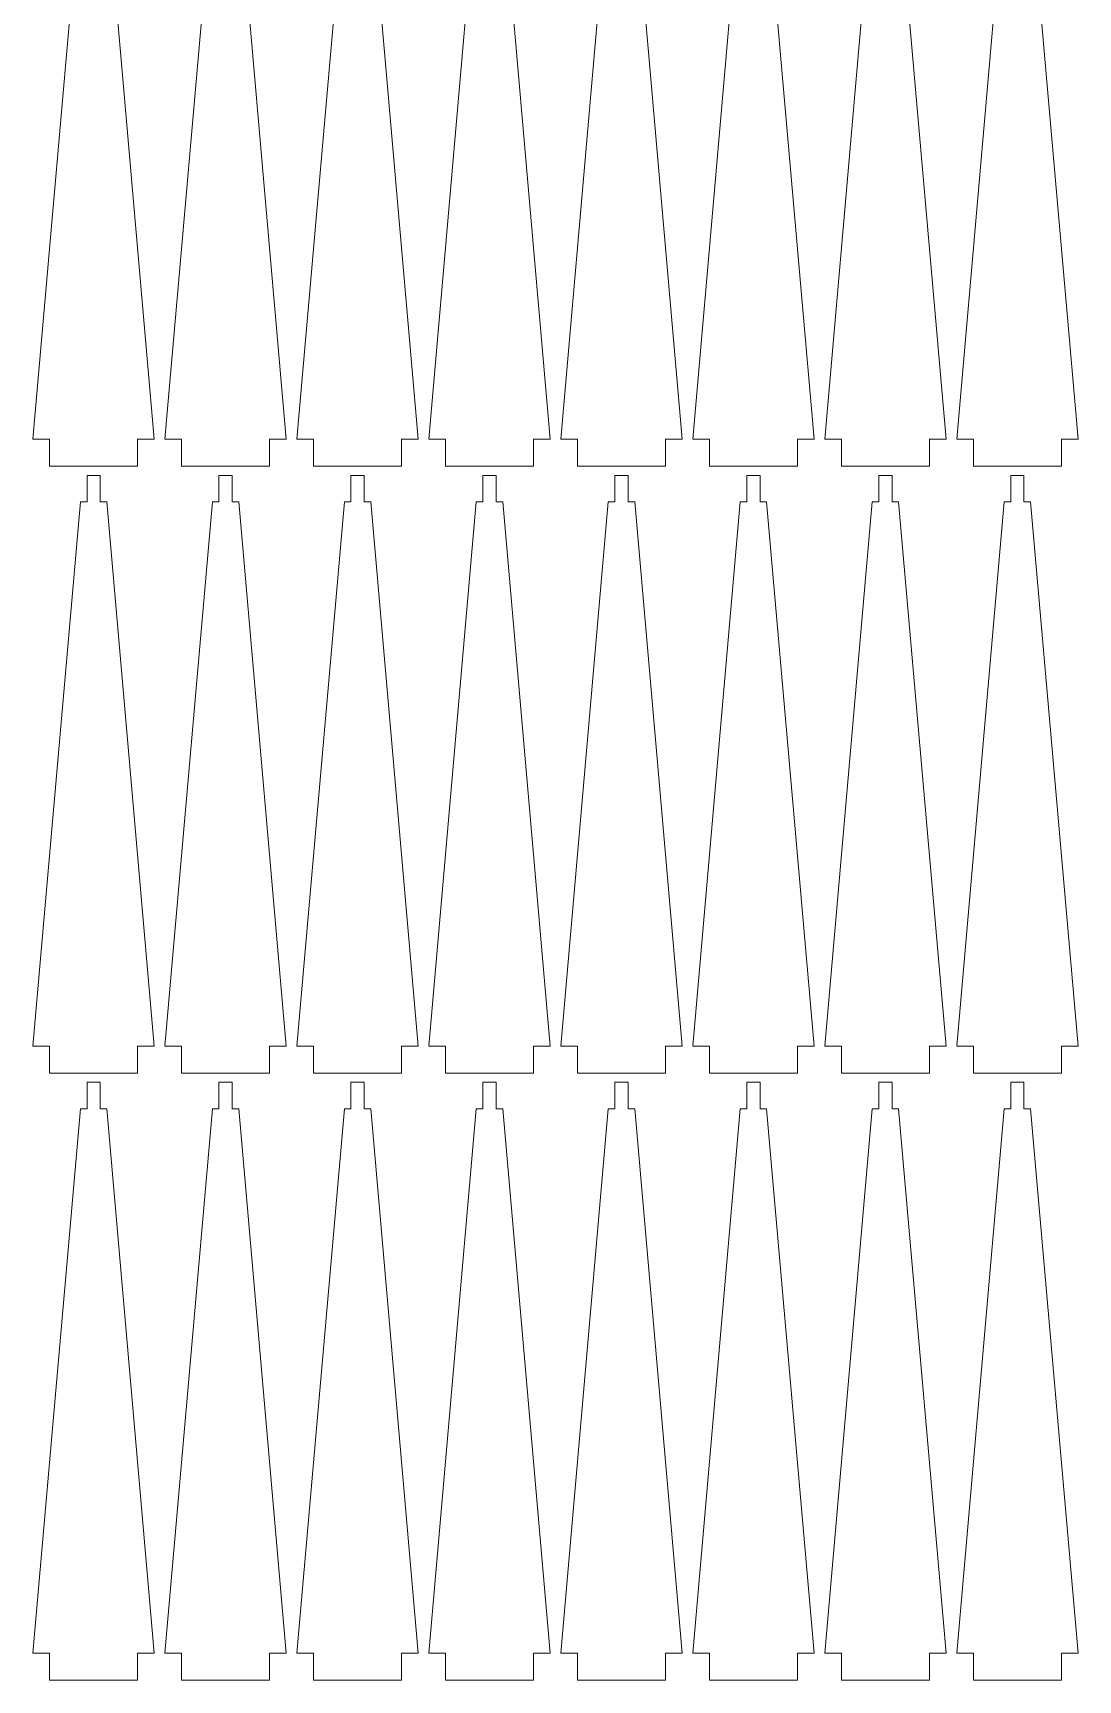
# Model space of a CAD drawing. Header units: centimetres. Extents: x -57 to 189, y -76 to 83.
# Drawn here: x -56.72 to -44.84, y 22.22 to 40.94 of the extents above; entities that cross this region are included whole.
import ezdxf

# ---------------------------------------------------------------- set-up
doc = ezdxf.new("R2010")
doc.units = ezdxf.units.CM
doc.header["$MEASUREMENT"] = 0
doc.layers.add('DEFAULT', color=7, linetype='Continuous')

msp = doc.modelspace()

# ---------------------------------------------------------------- linework, layer by layer
at = {"layer": 'DEFAULT', "color": 250, "lineweight": 9}
for points in [[(-55.87646, 42.51066), (-55.87646, 42.51066), (-55.33678, 36.32209), (-55.33678, 36.32209), (-55.33678, 36.32209), (-55.33678, 36.32209), (-55.52645, 36.32209), (-55.52645, 36.32209), (-55.52645, 36.32209), (-55.52645, 36.32209), (-55.52645, 36.01507), (-55.52645, 36.01507), (-55.52645, 36.01507), (-55.52645, 36.01507), (-56.02646, 36.01507), (-56.02646, 36.01507), (-56.02646, 36.01507), (-56.02646, 36.01507), (-56.52647, 36.01507), (-56.52647, 36.01507), (-56.52647, 36.01507), (-56.52647, 36.01507), (-56.52647, 36.32209), (-56.52647, 36.32209), (-56.52647, 36.32209), (-56.52647, 36.32209), (-56.71614, 36.32209), (-56.71614, 36.32209), (-56.71614, 36.32209), (-56.71614, 36.32209), (-56.17647, 42.51066), (-56.17647, 42.51066), (-56.17647, 42.51066), (-56.17647, 42.51066), (-56.10148, 42.51066), (-56.10148, 42.51066), (-56.10148, 42.51066), (-56.10148, 42.51066), (-56.10148, 42.81066), (-56.10148, 42.81066), (-56.10148, 42.81066), (-56.10148, 42.81066), (-55.95148, 42.81066), (-55.95148, 42.81066), (-55.95148, 42.81066), (-55.95148, 42.81066), (-55.95148, 42.51066), (-55.95148, 42.51066), (-55.95148, 42.51066), (-55.95148, 42.51066), (-55.87646, 42.51066), (-55.87646, 42.51066)], [(-54.37646, 42.51066), (-54.37646, 42.51066), (-53.83678, 36.32209), (-53.83678, 36.32209), (-53.83678, 36.32209), (-53.83678, 36.32209), (-54.02645, 36.32209), (-54.02645, 36.32209), (-54.02645, 36.32209), (-54.02645, 36.32209), (-54.02645, 36.01507), (-54.02645, 36.01507), (-54.02645, 36.01507), (-54.02645, 36.01507), (-54.52646, 36.01507), (-54.52646, 36.01507), (-54.52646, 36.01507), (-54.52646, 36.01507), (-55.02647, 36.01507), (-55.02647, 36.01507), (-55.02647, 36.01507), (-55.02647, 36.01507), (-55.02647, 36.32209), (-55.02647, 36.32209), (-55.02647, 36.32209), (-55.02647, 36.32209), (-55.21614, 36.32209), (-55.21614, 36.32209), (-55.21614, 36.32209), (-55.21614, 36.32209), (-54.67647, 42.51066), (-54.67647, 42.51066), (-54.67647, 42.51066), (-54.67647, 42.51066), (-54.60148, 42.51066), (-54.60148, 42.51066), (-54.60148, 42.51066), (-54.60148, 42.51066), (-54.60148, 42.81066), (-54.60148, 42.81066), (-54.60148, 42.81066), (-54.60148, 42.81066), (-54.45148, 42.81066), (-54.45148, 42.81066), (-54.45148, 42.81066), (-54.45148, 42.81066), (-54.45148, 42.51066), (-54.45148, 42.51066), (-54.45148, 42.51066), (-54.45148, 42.51066), (-54.37646, 42.51066), (-54.37646, 42.51066)], [(-52.87646, 42.51066), (-52.87646, 42.51066), (-52.33678, 36.32209), (-52.33678, 36.32209), (-52.33678, 36.32209), (-52.33678, 36.32209), (-52.52645, 36.32209), (-52.52645, 36.32209), (-52.52645, 36.32209), (-52.52645, 36.32209), (-52.52645, 36.01507), (-52.52645, 36.01507), (-52.52645, 36.01507), (-52.52645, 36.01507), (-53.02646, 36.01507), (-53.02646, 36.01507), (-53.02646, 36.01507), (-53.02646, 36.01507), (-53.52647, 36.01507), (-53.52647, 36.01507), (-53.52647, 36.01507), (-53.52647, 36.01507), (-53.52647, 36.32209), (-53.52647, 36.32209), (-53.52647, 36.32209), (-53.52647, 36.32209), (-53.71614, 36.32209), (-53.71614, 36.32209), (-53.71614, 36.32209), (-53.71614, 36.32209), (-53.17647, 42.51066), (-53.17647, 42.51066), (-53.17647, 42.51066), (-53.17647, 42.51066), (-53.10148, 42.51066), (-53.10148, 42.51066), (-53.10148, 42.51066), (-53.10148, 42.51066), (-53.10148, 42.81066), (-53.10148, 42.81066), (-53.10148, 42.81066), (-53.10148, 42.81066), (-52.95148, 42.81066), (-52.95148, 42.81066), (-52.95148, 42.81066), (-52.95148, 42.81066), (-52.95148, 42.51066), (-52.95148, 42.51066), (-52.95148, 42.51066), (-52.95148, 42.51066), (-52.87646, 42.51066), (-52.87646, 42.51066)], [(-51.37646, 42.51066), (-51.37646, 42.51066), (-50.83678, 36.32209), (-50.83678, 36.32209), (-50.83678, 36.32209), (-50.83678, 36.32209), (-51.02645, 36.32209), (-51.02645, 36.32209), (-51.02645, 36.32209), (-51.02645, 36.32209), (-51.02645, 36.01507), (-51.02645, 36.01507), (-51.02645, 36.01507), (-51.02645, 36.01507), (-51.52646, 36.01507), (-51.52646, 36.01507), (-51.52646, 36.01507), (-51.52646, 36.01507), (-52.02647, 36.01507), (-52.02647, 36.01507), (-52.02647, 36.01507), (-52.02647, 36.01507), (-52.02647, 36.32209), (-52.02647, 36.32209), (-52.02647, 36.32209), (-52.02647, 36.32209), (-52.21614, 36.32209), (-52.21614, 36.32209), (-52.21614, 36.32209), (-52.21614, 36.32209), (-51.67647, 42.51066), (-51.67647, 42.51066), (-51.67647, 42.51066), (-51.67647, 42.51066), (-51.60148, 42.51066), (-51.60148, 42.51066), (-51.60148, 42.51066), (-51.60148, 42.51066), (-51.60148, 42.81066), (-51.60148, 42.81066), (-51.60148, 42.81066), (-51.60148, 42.81066), (-51.45148, 42.81066), (-51.45148, 42.81066), (-51.45148, 42.81066), (-51.45148, 42.81066), (-51.45148, 42.51066), (-51.45148, 42.51066), (-51.45148, 42.51066), (-51.45148, 42.51066), (-51.37646, 42.51066), (-51.37646, 42.51066)], [(-49.87646, 42.51066), (-49.87646, 42.51066), (-49.33678, 36.32209), (-49.33678, 36.32209), (-49.33678, 36.32209), (-49.33678, 36.32209), (-49.52645, 36.32209), (-49.52645, 36.32209), (-49.52645, 36.32209), (-49.52645, 36.32209), (-49.52645, 36.01507), (-49.52645, 36.01507), (-49.52645, 36.01507), (-49.52645, 36.01507), (-50.02646, 36.01507), (-50.02646, 36.01507), (-50.02646, 36.01507), (-50.02646, 36.01507), (-50.52647, 36.01507), (-50.52647, 36.01507), (-50.52647, 36.01507), (-50.52647, 36.01507), (-50.52647, 36.32209), (-50.52647, 36.32209), (-50.52647, 36.32209), (-50.52647, 36.32209), (-50.71614, 36.32209), (-50.71614, 36.32209), (-50.71614, 36.32209), (-50.71614, 36.32209), (-50.17647, 42.51066), (-50.17647, 42.51066), (-50.17647, 42.51066), (-50.17647, 42.51066), (-50.10148, 42.51066), (-50.10148, 42.51066), (-50.10148, 42.51066), (-50.10148, 42.51066), (-50.10148, 42.81066), (-50.10148, 42.81066), (-50.10148, 42.81066), (-50.10148, 42.81066), (-49.95148, 42.81066), (-49.95148, 42.81066), (-49.95148, 42.81066), (-49.95148, 42.81066), (-49.95148, 42.51066), (-49.95148, 42.51066), (-49.95148, 42.51066), (-49.95148, 42.51066), (-49.87646, 42.51066), (-49.87646, 42.51066)], [(-48.37646, 42.51066), (-48.37646, 42.51066), (-47.83678, 36.32209), (-47.83678, 36.32209), (-47.83678, 36.32209), (-47.83678, 36.32209), (-48.02645, 36.32209), (-48.02645, 36.32209), (-48.02645, 36.32209), (-48.02645, 36.32209), (-48.02645, 36.01507), (-48.02645, 36.01507), (-48.02645, 36.01507), (-48.02645, 36.01507), (-48.52646, 36.01507), (-48.52646, 36.01507), (-48.52646, 36.01507), (-48.52646, 36.01507), (-49.02647, 36.01507), (-49.02647, 36.01507), (-49.02647, 36.01507), (-49.02647, 36.01507), (-49.02647, 36.32209), (-49.02647, 36.32209), (-49.02647, 36.32209), (-49.02647, 36.32209), (-49.21614, 36.32209), (-49.21614, 36.32209), (-49.21614, 36.32209), (-49.21614, 36.32209), (-48.67647, 42.51066), (-48.67647, 42.51066), (-48.67647, 42.51066), (-48.67647, 42.51066), (-48.60148, 42.51066), (-48.60148, 42.51066), (-48.60148, 42.51066), (-48.60148, 42.51066), (-48.60148, 42.81066), (-48.60148, 42.81066), (-48.60148, 42.81066), (-48.60148, 42.81066), (-48.45148, 42.81066), (-48.45148, 42.81066), (-48.45148, 42.81066), (-48.45148, 42.81066), (-48.45148, 42.51066), (-48.45148, 42.51066), (-48.45148, 42.51066), (-48.45148, 42.51066), (-48.37646, 42.51066), (-48.37646, 42.51066)], [(-46.87646, 42.51066), (-46.87646, 42.51066), (-46.33678, 36.32209), (-46.33678, 36.32209), (-46.33678, 36.32209), (-46.33678, 36.32209), (-46.52645, 36.32209), (-46.52645, 36.32209), (-46.52645, 36.32209), (-46.52645, 36.32209), (-46.52645, 36.01507), (-46.52645, 36.01507), (-46.52645, 36.01507), (-46.52645, 36.01507), (-47.02646, 36.01507), (-47.02646, 36.01507), (-47.02646, 36.01507), (-47.02646, 36.01507), (-47.52647, 36.01507), (-47.52647, 36.01507), (-47.52647, 36.01507), (-47.52647, 36.01507), (-47.52647, 36.32209), (-47.52647, 36.32209), (-47.52647, 36.32209), (-47.52647, 36.32209), (-47.71614, 36.32209), (-47.71614, 36.32209), (-47.71614, 36.32209), (-47.71614, 36.32209), (-47.17647, 42.51066), (-47.17647, 42.51066), (-47.17647, 42.51066), (-47.17647, 42.51066), (-47.10148, 42.51066), (-47.10148, 42.51066), (-47.10148, 42.51066), (-47.10148, 42.51066), (-47.10148, 42.81066), (-47.10148, 42.81066), (-47.10148, 42.81066), (-47.10148, 42.81066), (-46.95148, 42.81066), (-46.95148, 42.81066), (-46.95148, 42.81066), (-46.95148, 42.81066), (-46.95148, 42.51066), (-46.95148, 42.51066), (-46.95148, 42.51066), (-46.95148, 42.51066), (-46.87646, 42.51066), (-46.87646, 42.51066)], [(-45.37646, 42.51066), (-45.37646, 42.51066), (-44.83678, 36.32209), (-44.83678, 36.32209), (-44.83678, 36.32209), (-44.83678, 36.32209), (-45.02645, 36.32209), (-45.02645, 36.32209), (-45.02645, 36.32209), (-45.02645, 36.32209), (-45.02645, 36.01507), (-45.02645, 36.01507), (-45.02645, 36.01507), (-45.02645, 36.01507), (-45.52646, 36.01507), (-45.52646, 36.01507), (-45.52646, 36.01507), (-45.52646, 36.01507), (-46.02647, 36.01507), (-46.02647, 36.01507), (-46.02647, 36.01507), (-46.02647, 36.01507), (-46.02647, 36.32209), (-46.02647, 36.32209), (-46.02647, 36.32209), (-46.02647, 36.32209), (-46.21614, 36.32209), (-46.21614, 36.32209), (-46.21614, 36.32209), (-46.21614, 36.32209), (-45.67647, 42.51066), (-45.67647, 42.51066), (-45.67647, 42.51066), (-45.67647, 42.51066), (-45.60148, 42.51066), (-45.60148, 42.51066), (-45.60148, 42.51066), (-45.60148, 42.51066), (-45.60148, 42.81066), (-45.60148, 42.81066), (-45.60148, 42.81066), (-45.60148, 42.81066), (-45.45148, 42.81066), (-45.45148, 42.81066), (-45.45148, 42.81066), (-45.45148, 42.81066), (-45.45148, 42.51066), (-45.45148, 42.51066), (-45.45148, 42.51066), (-45.45148, 42.51066), (-45.37646, 42.51066), (-45.37646, 42.51066)], [(-55.87646, 35.61066), (-55.87646, 35.61066), (-55.33678, 29.42209), (-55.33678, 29.42209), (-55.33678, 29.42209), (-55.33678, 29.42209), (-55.52645, 29.42209), (-55.52645, 29.42209), (-55.52645, 29.42209), (-55.52645, 29.42209), (-55.52645, 29.11507), (-55.52645, 29.11507), (-55.52645, 29.11507), (-55.52645, 29.11507), (-56.02646, 29.11507), (-56.02646, 29.11507), (-56.02646, 29.11507), (-56.02646, 29.11507), (-56.52647, 29.11507), (-56.52647, 29.11507), (-56.52647, 29.11507), (-56.52647, 29.11507), (-56.52647, 29.42209), (-56.52647, 29.42209), (-56.52647, 29.42209), (-56.52647, 29.42209), (-56.71614, 29.42209), (-56.71614, 29.42209), (-56.71614, 29.42209), (-56.71614, 29.42209), (-56.17647, 35.61066), (-56.17647, 35.61066), (-56.17647, 35.61066), (-56.17647, 35.61066), (-56.10148, 35.61066), (-56.10148, 35.61066), (-56.10148, 35.61066), (-56.10148, 35.61066), (-56.10148, 35.91066), (-56.10148, 35.91066), (-56.10148, 35.91066), (-56.10148, 35.91066), (-55.95148, 35.91066), (-55.95148, 35.91066), (-55.95148, 35.91066), (-55.95148, 35.91066), (-55.95148, 35.61066), (-55.95148, 35.61066), (-55.95148, 35.61066), (-55.95148, 35.61066), (-55.87646, 35.61066), (-55.87646, 35.61066)], [(-54.37646, 35.61066), (-54.37646, 35.61066), (-53.83678, 29.42209), (-53.83678, 29.42209), (-53.83678, 29.42209), (-53.83678, 29.42209), (-54.02645, 29.42209), (-54.02645, 29.42209), (-54.02645, 29.42209), (-54.02645, 29.42209), (-54.02645, 29.11507), (-54.02645, 29.11507), (-54.02645, 29.11507), (-54.02645, 29.11507), (-54.52646, 29.11507), (-54.52646, 29.11507), (-54.52646, 29.11507), (-54.52646, 29.11507), (-55.02647, 29.11507), (-55.02647, 29.11507), (-55.02647, 29.11507), (-55.02647, 29.11507), (-55.02647, 29.42209), (-55.02647, 29.42209), (-55.02647, 29.42209), (-55.02647, 29.42209), (-55.21614, 29.42209), (-55.21614, 29.42209), (-55.21614, 29.42209), (-55.21614, 29.42209), (-54.67647, 35.61066), (-54.67647, 35.61066), (-54.67647, 35.61066), (-54.67647, 35.61066), (-54.60148, 35.61066), (-54.60148, 35.61066), (-54.60148, 35.61066), (-54.60148, 35.61066), (-54.60148, 35.91066), (-54.60148, 35.91066), (-54.60148, 35.91066), (-54.60148, 35.91066), (-54.45148, 35.91066), (-54.45148, 35.91066), (-54.45148, 35.91066), (-54.45148, 35.91066), (-54.45148, 35.61066), (-54.45148, 35.61066), (-54.45148, 35.61066), (-54.45148, 35.61066), (-54.37646, 35.61066), (-54.37646, 35.61066)], [(-52.87646, 35.61066), (-52.87646, 35.61066), (-52.33678, 29.42209), (-52.33678, 29.42209), (-52.33678, 29.42209), (-52.33678, 29.42209), (-52.52645, 29.42209), (-52.52645, 29.42209), (-52.52645, 29.42209), (-52.52645, 29.42209), (-52.52645, 29.11507), (-52.52645, 29.11507), (-52.52645, 29.11507), (-52.52645, 29.11507), (-53.02646, 29.11507), (-53.02646, 29.11507), (-53.02646, 29.11507), (-53.02646, 29.11507), (-53.52647, 29.11507), (-53.52647, 29.11507), (-53.52647, 29.11507), (-53.52647, 29.11507), (-53.52647, 29.42209), (-53.52647, 29.42209), (-53.52647, 29.42209), (-53.52647, 29.42209), (-53.71614, 29.42209), (-53.71614, 29.42209), (-53.71614, 29.42209), (-53.71614, 29.42209), (-53.17647, 35.61066), (-53.17647, 35.61066), (-53.17647, 35.61066), (-53.17647, 35.61066), (-53.10148, 35.61066), (-53.10148, 35.61066), (-53.10148, 35.61066), (-53.10148, 35.61066), (-53.10148, 35.91066), (-53.10148, 35.91066), (-53.10148, 35.91066), (-53.10148, 35.91066), (-52.95148, 35.91066), (-52.95148, 35.91066), (-52.95148, 35.91066), (-52.95148, 35.91066), (-52.95148, 35.61066), (-52.95148, 35.61066), (-52.95148, 35.61066), (-52.95148, 35.61066), (-52.87646, 35.61066), (-52.87646, 35.61066)], [(-51.37646, 35.61066), (-51.37646, 35.61066), (-50.83678, 29.42209), (-50.83678, 29.42209), (-50.83678, 29.42209), (-50.83678, 29.42209), (-51.02645, 29.42209), (-51.02645, 29.42209), (-51.02645, 29.42209), (-51.02645, 29.42209), (-51.02645, 29.11507), (-51.02645, 29.11507), (-51.02645, 29.11507), (-51.02645, 29.11507), (-51.52646, 29.11507), (-51.52646, 29.11507), (-51.52646, 29.11507), (-51.52646, 29.11507), (-52.02647, 29.11507), (-52.02647, 29.11507), (-52.02647, 29.11507), (-52.02647, 29.11507), (-52.02647, 29.42209), (-52.02647, 29.42209), (-52.02647, 29.42209), (-52.02647, 29.42209), (-52.21614, 29.42209), (-52.21614, 29.42209), (-52.21614, 29.42209), (-52.21614, 29.42209), (-51.67647, 35.61066), (-51.67647, 35.61066), (-51.67647, 35.61066), (-51.67647, 35.61066), (-51.60148, 35.61066), (-51.60148, 35.61066), (-51.60148, 35.61066), (-51.60148, 35.61066), (-51.60148, 35.91066), (-51.60148, 35.91066), (-51.60148, 35.91066), (-51.60148, 35.91066), (-51.45148, 35.91066), (-51.45148, 35.91066), (-51.45148, 35.91066), (-51.45148, 35.91066), (-51.45148, 35.61066), (-51.45148, 35.61066), (-51.45148, 35.61066), (-51.45148, 35.61066), (-51.37646, 35.61066), (-51.37646, 35.61066)], [(-49.87646, 35.61066), (-49.87646, 35.61066), (-49.33678, 29.42209), (-49.33678, 29.42209), (-49.33678, 29.42209), (-49.33678, 29.42209), (-49.52645, 29.42209), (-49.52645, 29.42209), (-49.52645, 29.42209), (-49.52645, 29.42209), (-49.52645, 29.11507), (-49.52645, 29.11507), (-49.52645, 29.11507), (-49.52645, 29.11507), (-50.02646, 29.11507), (-50.02646, 29.11507), (-50.02646, 29.11507), (-50.02646, 29.11507), (-50.52647, 29.11507), (-50.52647, 29.11507), (-50.52647, 29.11507), (-50.52647, 29.11507), (-50.52647, 29.42209), (-50.52647, 29.42209), (-50.52647, 29.42209), (-50.52647, 29.42209), (-50.71614, 29.42209), (-50.71614, 29.42209), (-50.71614, 29.42209), (-50.71614, 29.42209), (-50.17647, 35.61066), (-50.17647, 35.61066), (-50.17647, 35.61066), (-50.17647, 35.61066), (-50.10148, 35.61066), (-50.10148, 35.61066), (-50.10148, 35.61066), (-50.10148, 35.61066), (-50.10148, 35.91066), (-50.10148, 35.91066), (-50.10148, 35.91066), (-50.10148, 35.91066), (-49.95148, 35.91066), (-49.95148, 35.91066), (-49.95148, 35.91066), (-49.95148, 35.91066), (-49.95148, 35.61066), (-49.95148, 35.61066), (-49.95148, 35.61066), (-49.95148, 35.61066), (-49.87646, 35.61066), (-49.87646, 35.61066)], [(-48.37646, 35.61066), (-48.37646, 35.61066), (-47.83678, 29.42209), (-47.83678, 29.42209), (-47.83678, 29.42209), (-47.83678, 29.42209), (-48.02645, 29.42209), (-48.02645, 29.42209), (-48.02645, 29.42209), (-48.02645, 29.42209), (-48.02645, 29.11507), (-48.02645, 29.11507), (-48.02645, 29.11507), (-48.02645, 29.11507), (-48.52646, 29.11507), (-48.52646, 29.11507), (-48.52646, 29.11507), (-48.52646, 29.11507), (-49.02647, 29.11507), (-49.02647, 29.11507), (-49.02647, 29.11507), (-49.02647, 29.11507), (-49.02647, 29.42209), (-49.02647, 29.42209), (-49.02647, 29.42209), (-49.02647, 29.42209), (-49.21614, 29.42209), (-49.21614, 29.42209), (-49.21614, 29.42209), (-49.21614, 29.42209), (-48.67647, 35.61066), (-48.67647, 35.61066), (-48.67647, 35.61066), (-48.67647, 35.61066), (-48.60148, 35.61066), (-48.60148, 35.61066), (-48.60148, 35.61066), (-48.60148, 35.61066), (-48.60148, 35.91066), (-48.60148, 35.91066), (-48.60148, 35.91066), (-48.60148, 35.91066), (-48.45148, 35.91066), (-48.45148, 35.91066), (-48.45148, 35.91066), (-48.45148, 35.91066), (-48.45148, 35.61066), (-48.45148, 35.61066), (-48.45148, 35.61066), (-48.45148, 35.61066), (-48.37646, 35.61066), (-48.37646, 35.61066)], [(-46.87646, 35.61066), (-46.87646, 35.61066), (-46.33678, 29.42209), (-46.33678, 29.42209), (-46.33678, 29.42209), (-46.33678, 29.42209), (-46.52645, 29.42209), (-46.52645, 29.42209), (-46.52645, 29.42209), (-46.52645, 29.42209), (-46.52645, 29.11507), (-46.52645, 29.11507), (-46.52645, 29.11507), (-46.52645, 29.11507), (-47.02646, 29.11507), (-47.02646, 29.11507), (-47.02646, 29.11507), (-47.02646, 29.11507), (-47.52647, 29.11507), (-47.52647, 29.11507), (-47.52647, 29.11507), (-47.52647, 29.11507), (-47.52647, 29.42209), (-47.52647, 29.42209), (-47.52647, 29.42209), (-47.52647, 29.42209), (-47.71614, 29.42209), (-47.71614, 29.42209), (-47.71614, 29.42209), (-47.71614, 29.42209), (-47.17647, 35.61066), (-47.17647, 35.61066), (-47.17647, 35.61066), (-47.17647, 35.61066), (-47.10148, 35.61066), (-47.10148, 35.61066), (-47.10148, 35.61066), (-47.10148, 35.61066), (-47.10148, 35.91066), (-47.10148, 35.91066), (-47.10148, 35.91066), (-47.10148, 35.91066), (-46.95148, 35.91066), (-46.95148, 35.91066), (-46.95148, 35.91066), (-46.95148, 35.91066), (-46.95148, 35.61066), (-46.95148, 35.61066), (-46.95148, 35.61066), (-46.95148, 35.61066), (-46.87646, 35.61066), (-46.87646, 35.61066)], [(-45.37646, 35.61066), (-45.37646, 35.61066), (-44.83678, 29.42209), (-44.83678, 29.42209), (-44.83678, 29.42209), (-44.83678, 29.42209), (-45.02645, 29.42209), (-45.02645, 29.42209), (-45.02645, 29.42209), (-45.02645, 29.42209), (-45.02645, 29.11507), (-45.02645, 29.11507), (-45.02645, 29.11507), (-45.02645, 29.11507), (-45.52646, 29.11507), (-45.52646, 29.11507), (-45.52646, 29.11507), (-45.52646, 29.11507), (-46.02647, 29.11507), (-46.02647, 29.11507), (-46.02647, 29.11507), (-46.02647, 29.11507), (-46.02647, 29.42209), (-46.02647, 29.42209), (-46.02647, 29.42209), (-46.02647, 29.42209), (-46.21614, 29.42209), (-46.21614, 29.42209), (-46.21614, 29.42209), (-46.21614, 29.42209), (-45.67647, 35.61066), (-45.67647, 35.61066), (-45.67647, 35.61066), (-45.67647, 35.61066), (-45.60148, 35.61066), (-45.60148, 35.61066), (-45.60148, 35.61066), (-45.60148, 35.61066), (-45.60148, 35.91066), (-45.60148, 35.91066), (-45.60148, 35.91066), (-45.60148, 35.91066), (-45.45148, 35.91066), (-45.45148, 35.91066), (-45.45148, 35.91066), (-45.45148, 35.91066), (-45.45148, 35.61066), (-45.45148, 35.61066), (-45.45148, 35.61066), (-45.45148, 35.61066), (-45.37646, 35.61066), (-45.37646, 35.61066)], [(-55.87646, 28.71066), (-55.87646, 28.71066), (-55.33678, 22.52209), (-55.33678, 22.52209), (-55.33678, 22.52209), (-55.33678, 22.52209), (-55.52645, 22.52209), (-55.52645, 22.52209), (-55.52645, 22.52209), (-55.52645, 22.52209), (-55.52645, 22.21507), (-55.52645, 22.21507), (-55.52645, 22.21507), (-55.52645, 22.21507), (-56.02646, 22.21507), (-56.02646, 22.21507), (-56.02646, 22.21507), (-56.02646, 22.21507), (-56.52647, 22.21507), (-56.52647, 22.21507), (-56.52647, 22.21507), (-56.52647, 22.21507), (-56.52647, 22.52209), (-56.52647, 22.52209), (-56.52647, 22.52209), (-56.52647, 22.52209), (-56.71614, 22.52209), (-56.71614, 22.52209), (-56.71614, 22.52209), (-56.71614, 22.52209), (-56.17647, 28.71066), (-56.17647, 28.71066), (-56.17647, 28.71066), (-56.17647, 28.71066), (-56.10148, 28.71066), (-56.10148, 28.71066), (-56.10148, 28.71066), (-56.10148, 28.71066), (-56.10148, 29.01066), (-56.10148, 29.01066), (-56.10148, 29.01066), (-56.10148, 29.01066), (-55.95148, 29.01066), (-55.95148, 29.01066), (-55.95148, 29.01066), (-55.95148, 29.01066), (-55.95148, 28.71066), (-55.95148, 28.71066), (-55.95148, 28.71066), (-55.95148, 28.71066), (-55.87646, 28.71066), (-55.87646, 28.71066)], [(-54.37646, 28.71066), (-54.37646, 28.71066), (-53.83678, 22.52209), (-53.83678, 22.52209), (-53.83678, 22.52209), (-53.83678, 22.52209), (-54.02645, 22.52209), (-54.02645, 22.52209), (-54.02645, 22.52209), (-54.02645, 22.52209), (-54.02645, 22.21507), (-54.02645, 22.21507), (-54.02645, 22.21507), (-54.02645, 22.21507), (-54.52646, 22.21507), (-54.52646, 22.21507), (-54.52646, 22.21507), (-54.52646, 22.21507), (-55.02647, 22.21507), (-55.02647, 22.21507), (-55.02647, 22.21507), (-55.02647, 22.21507), (-55.02647, 22.52209), (-55.02647, 22.52209), (-55.02647, 22.52209), (-55.02647, 22.52209), (-55.21614, 22.52209), (-55.21614, 22.52209), (-55.21614, 22.52209), (-55.21614, 22.52209), (-54.67647, 28.71066), (-54.67647, 28.71066), (-54.67647, 28.71066), (-54.67647, 28.71066), (-54.60148, 28.71066), (-54.60148, 28.71066), (-54.60148, 28.71066), (-54.60148, 28.71066), (-54.60148, 29.01066), (-54.60148, 29.01066), (-54.60148, 29.01066), (-54.60148, 29.01066), (-54.45148, 29.01066), (-54.45148, 29.01066), (-54.45148, 29.01066), (-54.45148, 29.01066), (-54.45148, 28.71066), (-54.45148, 28.71066), (-54.45148, 28.71066), (-54.45148, 28.71066), (-54.37646, 28.71066), (-54.37646, 28.71066)], [(-52.87646, 28.71066), (-52.87646, 28.71066), (-52.33678, 22.52209), (-52.33678, 22.52209), (-52.33678, 22.52209), (-52.33678, 22.52209), (-52.52645, 22.52209), (-52.52645, 22.52209), (-52.52645, 22.52209), (-52.52645, 22.52209), (-52.52645, 22.21507), (-52.52645, 22.21507), (-52.52645, 22.21507), (-52.52645, 22.21507), (-53.02646, 22.21507), (-53.02646, 22.21507), (-53.02646, 22.21507), (-53.02646, 22.21507), (-53.52647, 22.21507), (-53.52647, 22.21507), (-53.52647, 22.21507), (-53.52647, 22.21507), (-53.52647, 22.52209), (-53.52647, 22.52209), (-53.52647, 22.52209), (-53.52647, 22.52209), (-53.71614, 22.52209), (-53.71614, 22.52209), (-53.71614, 22.52209), (-53.71614, 22.52209), (-53.17647, 28.71066), (-53.17647, 28.71066), (-53.17647, 28.71066), (-53.17647, 28.71066), (-53.10148, 28.71066), (-53.10148, 28.71066), (-53.10148, 28.71066), (-53.10148, 28.71066), (-53.10148, 29.01066), (-53.10148, 29.01066), (-53.10148, 29.01066), (-53.10148, 29.01066), (-52.95148, 29.01066), (-52.95148, 29.01066), (-52.95148, 29.01066), (-52.95148, 29.01066), (-52.95148, 28.71066), (-52.95148, 28.71066), (-52.95148, 28.71066), (-52.95148, 28.71066), (-52.87646, 28.71066), (-52.87646, 28.71066)], [(-51.37646, 28.71066), (-51.37646, 28.71066), (-50.83678, 22.52209), (-50.83678, 22.52209), (-50.83678, 22.52209), (-50.83678, 22.52209), (-51.02645, 22.52209), (-51.02645, 22.52209), (-51.02645, 22.52209), (-51.02645, 22.52209), (-51.02645, 22.21507), (-51.02645, 22.21507), (-51.02645, 22.21507), (-51.02645, 22.21507), (-51.52646, 22.21507), (-51.52646, 22.21507), (-51.52646, 22.21507), (-51.52646, 22.21507), (-52.02647, 22.21507), (-52.02647, 22.21507), (-52.02647, 22.21507), (-52.02647, 22.21507), (-52.02647, 22.52209), (-52.02647, 22.52209), (-52.02647, 22.52209), (-52.02647, 22.52209), (-52.21614, 22.52209), (-52.21614, 22.52209), (-52.21614, 22.52209), (-52.21614, 22.52209), (-51.67647, 28.71066), (-51.67647, 28.71066), (-51.67647, 28.71066), (-51.67647, 28.71066), (-51.60148, 28.71066), (-51.60148, 28.71066), (-51.60148, 28.71066), (-51.60148, 28.71066), (-51.60148, 29.01066), (-51.60148, 29.01066), (-51.60148, 29.01066), (-51.60148, 29.01066), (-51.45148, 29.01066), (-51.45148, 29.01066), (-51.45148, 29.01066), (-51.45148, 29.01066), (-51.45148, 28.71066), (-51.45148, 28.71066), (-51.45148, 28.71066), (-51.45148, 28.71066), (-51.37646, 28.71066), (-51.37646, 28.71066)], [(-49.87646, 28.71066), (-49.87646, 28.71066), (-49.33678, 22.52209), (-49.33678, 22.52209), (-49.33678, 22.52209), (-49.33678, 22.52209), (-49.52645, 22.52209), (-49.52645, 22.52209), (-49.52645, 22.52209), (-49.52645, 22.52209), (-49.52645, 22.21507), (-49.52645, 22.21507), (-49.52645, 22.21507), (-49.52645, 22.21507), (-50.02646, 22.21507), (-50.02646, 22.21507), (-50.02646, 22.21507), (-50.02646, 22.21507), (-50.52647, 22.21507), (-50.52647, 22.21507), (-50.52647, 22.21507), (-50.52647, 22.21507), (-50.52647, 22.52209), (-50.52647, 22.52209), (-50.52647, 22.52209), (-50.52647, 22.52209), (-50.71614, 22.52209), (-50.71614, 22.52209), (-50.71614, 22.52209), (-50.71614, 22.52209), (-50.17647, 28.71066), (-50.17647, 28.71066), (-50.17647, 28.71066), (-50.17647, 28.71066), (-50.10148, 28.71066), (-50.10148, 28.71066), (-50.10148, 28.71066), (-50.10148, 28.71066), (-50.10148, 29.01066), (-50.10148, 29.01066), (-50.10148, 29.01066), (-50.10148, 29.01066), (-49.95148, 29.01066), (-49.95148, 29.01066), (-49.95148, 29.01066), (-49.95148, 29.01066), (-49.95148, 28.71066), (-49.95148, 28.71066), (-49.95148, 28.71066), (-49.95148, 28.71066), (-49.87646, 28.71066), (-49.87646, 28.71066)], [(-48.37646, 28.71066), (-48.37646, 28.71066), (-47.83678, 22.52209), (-47.83678, 22.52209), (-47.83678, 22.52209), (-47.83678, 22.52209), (-48.02645, 22.52209), (-48.02645, 22.52209), (-48.02645, 22.52209), (-48.02645, 22.52209), (-48.02645, 22.21507), (-48.02645, 22.21507), (-48.02645, 22.21507), (-48.02645, 22.21507), (-48.52646, 22.21507), (-48.52646, 22.21507), (-48.52646, 22.21507), (-48.52646, 22.21507), (-49.02647, 22.21507), (-49.02647, 22.21507), (-49.02647, 22.21507), (-49.02647, 22.21507), (-49.02647, 22.52209), (-49.02647, 22.52209), (-49.02647, 22.52209), (-49.02647, 22.52209), (-49.21614, 22.52209), (-49.21614, 22.52209), (-49.21614, 22.52209), (-49.21614, 22.52209), (-48.67647, 28.71066), (-48.67647, 28.71066), (-48.67647, 28.71066), (-48.67647, 28.71066), (-48.60148, 28.71066), (-48.60148, 28.71066), (-48.60148, 28.71066), (-48.60148, 28.71066), (-48.60148, 29.01066), (-48.60148, 29.01066), (-48.60148, 29.01066), (-48.60148, 29.01066), (-48.45148, 29.01066), (-48.45148, 29.01066), (-48.45148, 29.01066), (-48.45148, 29.01066), (-48.45148, 28.71066), (-48.45148, 28.71066), (-48.45148, 28.71066), (-48.45148, 28.71066), (-48.37646, 28.71066), (-48.37646, 28.71066)], [(-46.87646, 28.71066), (-46.87646, 28.71066), (-46.33678, 22.52209), (-46.33678, 22.52209), (-46.33678, 22.52209), (-46.33678, 22.52209), (-46.52645, 22.52209), (-46.52645, 22.52209), (-46.52645, 22.52209), (-46.52645, 22.52209), (-46.52645, 22.21507), (-46.52645, 22.21507), (-46.52645, 22.21507), (-46.52645, 22.21507), (-47.02646, 22.21507), (-47.02646, 22.21507), (-47.02646, 22.21507), (-47.02646, 22.21507), (-47.52647, 22.21507), (-47.52647, 22.21507), (-47.52647, 22.21507), (-47.52647, 22.21507), (-47.52647, 22.52209), (-47.52647, 22.52209), (-47.52647, 22.52209), (-47.52647, 22.52209), (-47.71614, 22.52209), (-47.71614, 22.52209), (-47.71614, 22.52209), (-47.71614, 22.52209), (-47.17647, 28.71066), (-47.17647, 28.71066), (-47.17647, 28.71066), (-47.17647, 28.71066), (-47.10148, 28.71066), (-47.10148, 28.71066), (-47.10148, 28.71066), (-47.10148, 28.71066), (-47.10148, 29.01066), (-47.10148, 29.01066), (-47.10148, 29.01066), (-47.10148, 29.01066), (-46.95148, 29.01066), (-46.95148, 29.01066), (-46.95148, 29.01066), (-46.95148, 29.01066), (-46.95148, 28.71066), (-46.95148, 28.71066), (-46.95148, 28.71066), (-46.95148, 28.71066), (-46.87646, 28.71066), (-46.87646, 28.71066)], [(-45.37646, 28.71066), (-45.37646, 28.71066), (-44.83678, 22.52209), (-44.83678, 22.52209), (-44.83678, 22.52209), (-44.83678, 22.52209), (-45.02645, 22.52209), (-45.02645, 22.52209), (-45.02645, 22.52209), (-45.02645, 22.52209), (-45.02645, 22.21507), (-45.02645, 22.21507), (-45.02645, 22.21507), (-45.02645, 22.21507), (-45.52646, 22.21507), (-45.52646, 22.21507), (-45.52646, 22.21507), (-45.52646, 22.21507), (-46.02647, 22.21507), (-46.02647, 22.21507), (-46.02647, 22.21507), (-46.02647, 22.21507), (-46.02647, 22.52209), (-46.02647, 22.52209), (-46.02647, 22.52209), (-46.02647, 22.52209), (-46.21614, 22.52209), (-46.21614, 22.52209), (-46.21614, 22.52209), (-46.21614, 22.52209), (-45.67647, 28.71066), (-45.67647, 28.71066), (-45.67647, 28.71066), (-45.67647, 28.71066), (-45.60148, 28.71066), (-45.60148, 28.71066), (-45.60148, 28.71066), (-45.60148, 28.71066), (-45.60148, 29.01066), (-45.60148, 29.01066), (-45.60148, 29.01066), (-45.60148, 29.01066), (-45.45148, 29.01066), (-45.45148, 29.01066), (-45.45148, 29.01066), (-45.45148, 29.01066), (-45.45148, 28.71066), (-45.45148, 28.71066), (-45.45148, 28.71066), (-45.45148, 28.71066), (-45.37646, 28.71066), (-45.37646, 28.71066)]]:
    msp.add_open_spline(points, degree=3, knots=[0, 0, 0, 0, 0.07142857, 0.07142857, 0.07142857, 0.07142857, 0.14285714, 0.14285714, 0.14285714, 0.14285714, 0.21428571, 0.21428571, 0.21428571, 0.21428571, 0.28571429, 0.28571429, 0.28571429, 0.28571429, 0.35714286, 0.35714286, 0.35714286, 0.35714286, 0.42857143, 0.42857143, 0.42857143, 0.42857143, 0.5, 0.5, 0.5, 0.5, 0.57142857, 0.57142857, 0.57142857, 0.57142857, 0.64285714, 0.64285714, 0.64285714, 0.64285714, 0.71428571, 0.71428571, 0.71428571, 0.71428571, 0.78571429, 0.78571429, 0.78571429, 0.78571429, 0.85714286, 0.85714286, 0.85714286, 0.85714286, 1, 1, 1, 1], dxfattribs=at)

doc.saveas('drawing.dxf')
